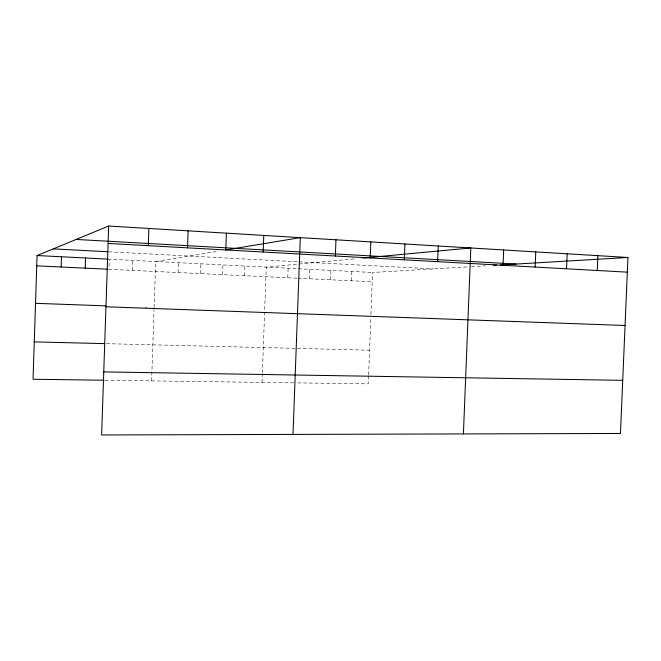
<?xml version="1.0" encoding="UTF-8"?>
<svg xmlns="http://www.w3.org/2000/svg" width="661" height="661" viewBox="0 0 661 661"><rect width="100%" height="100%" fill="white"/><g stroke="black" fill="none" stroke-linecap="round" stroke-linejoin="round"><path stroke-width="0.5" stroke-dasharray="3.31 2.48" d="M132.316 270.382L132.654 260.368M151.584 380.885L154.046 309.579M154.112 307.621L155.707 261.533L218.18 251.205M178.09 272.547L178.437 262.681M200.506 273.613L200.853 263.813M222.608 274.662L222.955 264.929M244.405 275.695L244.752 266.028M262.053 382.397L262.351 374.2M262.392 373.176L266.259 267.118L355.75 258.74M287.758 277.752L288.105 268.217M309.298 278.777L309.654 269.308M330.55 279.785L330.905 270.382M351.512 280.776L351.867 271.44M368.59 375.935L368.284 383.851L296.202 382.868M368.623 374.944L370.821 317.528M370.937 314.496L372.54 272.489L468.385 266.854M471.475 266.672L485.579 265.846M105.182 380.249L295.17 382.851M106.421 343.67L369.573 350.198M145.098 307.291L147.106 307.365M296.987 278.19L108.933 269.267L109.28 259.186L297.343 268.688M298.012 278.24L372.184 281.76M298.367 268.738L372.54 272.489M108.875 251.816L297.913 261.789M298.921 261.839L433.195 268.92"/><path stroke-width="0.99" d="M108.685 226.029L101.629 434.971L620.472 433.467L627.95 257.484L108.685 226.029L37.082 255.543L33.05 379.257L104.157 380.232M61.159 267.003L61.498 256.774M85.219 268.143L85.558 257.988M148.287 245.669L148.882 228.466M187.509 247.842L188.104 230.838M225.789 249.957L226.393 233.159M263.169 252.023L263.78 235.423M293.013 434.417L300.292 237.638L226.566 249.825M335.358 256.014L335.97 239.794M370.218 257.939L370.829 241.909M404.301 259.823L404.912 243.975M437.615 261.665L438.235 245.991M463.411 433.922L470.822 247.966L362.682 258.087M503.038 265.276L503.657 249.949M535.146 267.052L535.765 251.899M566.543 268.787L567.163 253.799M597.263 270.489L597.891 255.658M493.503 265.383L496.469 265.201M500.435 264.97L627.95 257.484M103.76 371.903L622.728 380.331M34.265 341.877L104.364 343.621M35.52 303.316L105.636 305.861M105.958 306.787L625.058 325.485M36.743 265.846L107.9 269.217M37.082 255.543L108.247 259.137M53.235 248.883L107.85 251.767M108.098 243.455L627.33 272.15M76.155 239.439L516.109 264.053"/></g></svg>
